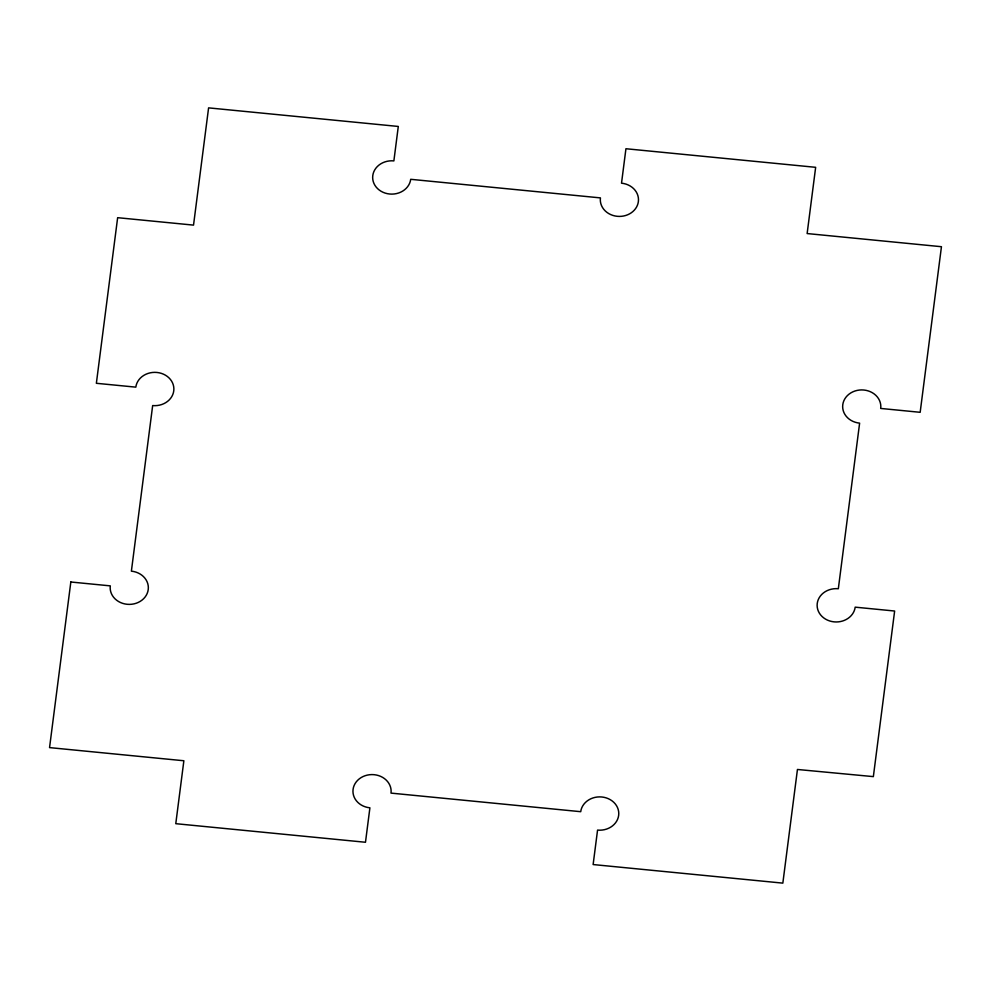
<?xml version="1.0" encoding="UTF-8"?>
<svg xmlns="http://www.w3.org/2000/svg" width="991" height="991" viewBox="0 0 991 991"><rect width="100%" height="100%" fill="white"/><g stroke="black" fill="none" stroke-linecap="round" stroke-linejoin="round"><path stroke-width="1.49" d="M70.832 582.002L49.55 747.61L183.868 760.754L175.779 823.682L365.481 842.263L369.903 807.814A19.089 16.661 0 0 1 353.069 789.393A19.089 16.661 0 0 1 374.164 774.689A19.089 16.661 0 0 1 391.011 793.11L580.714 811.691A19.089 16.661 0 0 1 601.81 796.987A19.089 16.661 0 0 1 618.657 815.407A19.089 16.661 0 0 1 597.561 830.099L593.126 864.548L782.84 883.13L797.445 769.474L873.356 776.622L894.638 611.026L855.183 607.161A19.089 16.661 0 0 1 834.075 621.865A19.089 16.661 0 0 1 817.241 603.445A19.089 16.661 0 0 1 838.336 588.741L859.618 423.145A19.089 16.661 0 0 1 842.771 404.724A19.089 16.661 0 0 1 863.867 390.02A19.089 16.661 0 0 1 880.714 408.441L920.168 412.306L941.45 246.709L807.132 233.554L815.655 167.318L625.94 148.737L621.518 183.186A19.089 16.661 0 0 1 638.365 201.607A19.089 16.661 0 0 1 617.257 216.311A19.089 16.661 0 0 1 600.422 197.89L410.708 179.309A19.089 16.661 0 0 1 389.612 194.013A19.089 16.661 0 0 1 372.777 175.593A19.089 16.661 0 0 1 393.873 160.901L398.295 126.452L208.593 107.87L193.53 225.118L117.644 217.686L96.362 383.294L135.817 387.147A19.089 16.661 0 0 1 156.925 372.455A19.089 16.661 0 0 1 173.759 390.863A19.089 16.661 0 0 1 152.664 405.567L131.382 571.163A19.089 16.661 0 0 1 148.229 589.583A19.089 16.661 0 0 1 127.133 604.287A19.089 16.661 0 0 1 110.286 585.867L70.832 582.002"/></g></svg>
